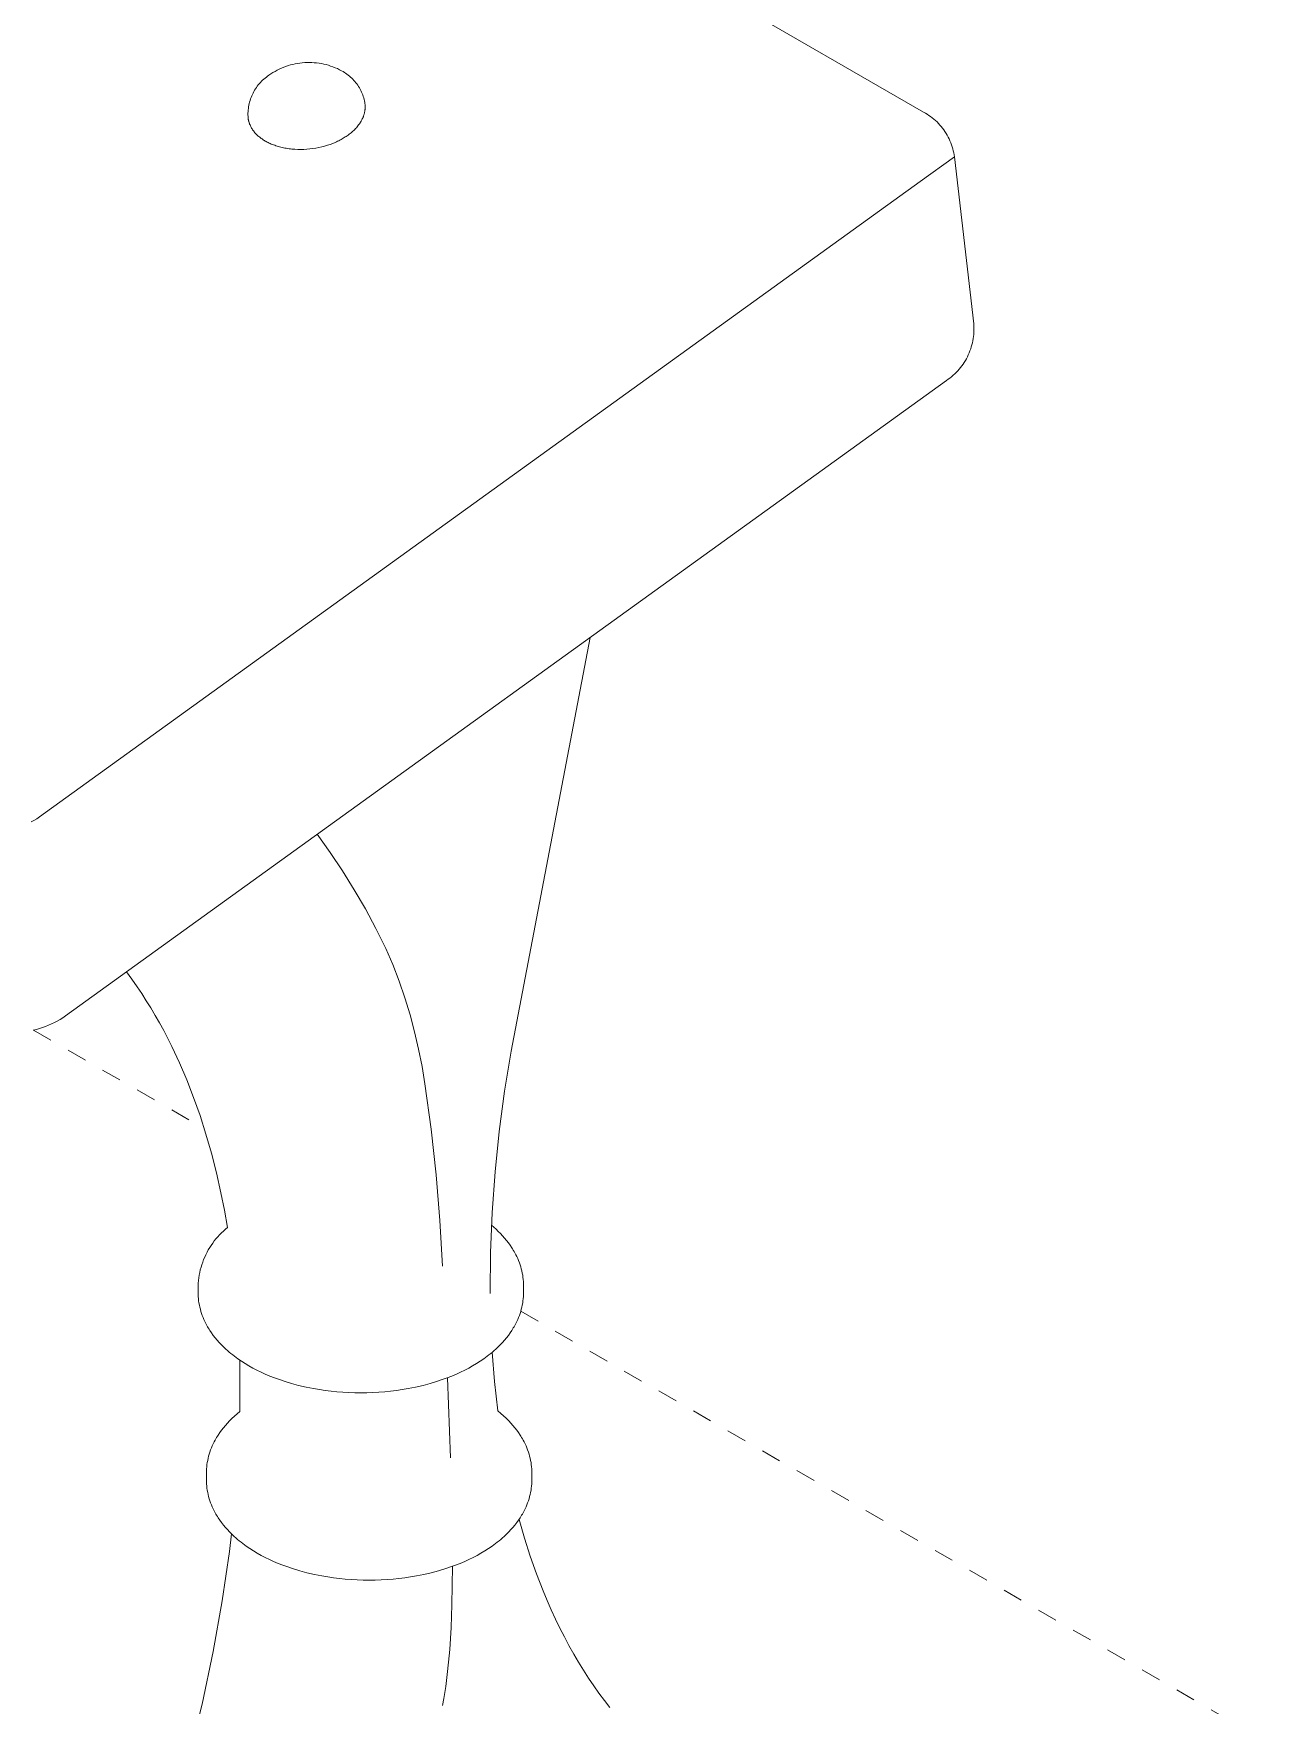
# Model space of a CAD drawing. Header units: inches. Extents: x -7 to 144, y -3 to 95.
# Drawn here: x 133.65 to 139.83, y 59.21 to 67.6 of the extents above; entities that cross this region are included whole.
import ezdxf

# ---------------------------------------------------------------- set-up
doc = ezdxf.new("R2010")
doc.units = ezdxf.units.IN
doc.linetypes.add('HIDDEN', pattern=[1.905, 1.27, -0.635])
doc.layers.add('ZANO_R', color=7, linetype='Continuous', lineweight=0)
doc.layers.add('ZANO_R_przerywana', color=250, linetype='HIDDEN', lineweight=0)

msp = doc.modelspace()

# ---------------------------------------------------------------- linework, layer by layer
at = {"layer": 'ZANO_R'}
for p, q in [((130.04243, 71.86575), (138.1157, 67.20464)), ((134.84123, 67.39647), (134.85139, 67.40292)), ((134.85139, 67.40292), (134.86176, 67.409)), ((134.86176, 67.409), (134.87234, 67.41472)), ((134.87234, 67.41472), (134.88311, 67.42007)), ((134.88311, 67.42007), (134.89406, 67.42505)), ((134.89406, 67.42505), (134.90518, 67.42963)), ((134.90518, 67.42963), (134.91645, 67.43383)), ((134.91645, 67.43383), (134.92785, 67.43764)), ((134.92785, 67.43764), (134.93939, 67.44104)), ((134.93939, 67.44104), (134.95103, 67.44404)), ((134.95103, 67.44404), (134.96278, 67.44664)), ((134.96278, 67.44664), (134.9746, 67.44882)), ((134.9746, 67.44882), (134.9865, 67.4506)), ((134.9865, 67.4506), (134.99845, 67.45195)), ((134.99845, 67.45195), (135.01044, 67.45289)), ((135.01044, 67.45289), (135.02245, 67.45342)), ((135.02245, 67.45342), (135.03448, 67.45352)), ((135.03448, 67.45352), (135.0465, 67.45321)), ((135.0465, 67.45321), (135.0585, 67.45248)), ((135.0585, 67.45248), (135.07047, 67.45133)), ((135.07047, 67.45133), (135.0824, 67.44976)), ((135.0824, 67.44976), (135.09426, 67.44779)), ((135.09426, 67.44779), (135.10605, 67.4454)), ((135.10605, 67.4454), (135.11774, 67.4426)), ((135.11774, 67.4426), (135.12933, 67.43939)), ((135.12933, 67.43939), (135.14081, 67.43579)), ((135.14081, 67.43579), (135.15215, 67.43179)), ((135.15215, 67.43179), (135.16334, 67.42739)), ((135.16334, 67.42739), (135.17438, 67.42261)), ((135.17438, 67.42261), (135.18524, 67.41745)), ((135.18524, 67.41745), (135.19592, 67.41192)), ((135.19592, 67.41192), (135.20276, 67.40811)), ((135.20276, 67.40811), (135.20946, 67.40406)), ((135.20946, 67.40406), (135.21602, 67.39979)), ((134.75924, 67.31424), (134.76351, 67.32111)), ((134.76351, 67.32111), (134.76802, 67.32783)), ((134.76802, 67.32783), (134.77275, 67.3344)), ((134.77275, 67.3344), (134.77771, 67.3408)), ((134.77771, 67.3408), (134.78288, 67.34702)), ((134.78288, 67.34702), (134.78827, 67.35306)), ((134.78827, 67.35306), (134.79386, 67.35891)), ((134.79386, 67.35891), (134.79964, 67.36457)), ((134.79964, 67.36457), (134.80562, 67.37002)), ((134.80562, 67.37002), (134.81179, 67.37526)), ((134.81179, 67.37526), (134.81813, 67.38029)), ((134.81813, 67.38029), (134.82464, 67.3851)), ((134.82464, 67.3851), (134.83131, 67.38968)), ((134.83131, 67.38968), (134.84123, 67.39647)), ((135.21602, 67.39979), (135.22243, 67.39529)), ((135.22243, 67.39529), (135.22868, 67.39057)), ((135.22868, 67.39057), (135.23476, 67.38564)), ((135.23476, 67.38564), (135.24067, 67.3805)), ((135.24067, 67.3805), (135.24639, 67.37516)), ((135.24639, 67.37516), (135.25193, 67.36962)), ((135.25193, 67.36962), (135.25727, 67.36389)), ((135.25727, 67.36389), (135.26242, 67.35799)), ((135.26242, 67.35799), (135.26735, 67.35191)), ((135.26735, 67.35191), (135.27207, 67.34566)), ((135.27207, 67.34566), (135.27657, 67.33925)), ((135.27657, 67.33925), (135.28085, 67.33269)), ((135.28085, 67.33269), (135.28489, 67.32599)), ((135.28489, 67.32599), (135.28871, 67.31915)), ((135.28871, 67.31915), (135.29228, 67.31218)), ((134.72896, 67.23108), (134.73039, 67.23905)), ((134.73039, 67.23905), (134.73209, 67.24696)), ((134.73209, 67.24696), (134.73406, 67.25481)), ((134.73406, 67.25481), (134.7363, 67.26259)), ((134.7363, 67.26259), (134.7388, 67.27028)), ((134.7388, 67.27028), (134.74157, 67.27789)), ((134.74157, 67.27789), (134.7446, 67.28539)), ((134.7446, 67.28539), (134.74789, 67.29279)), ((134.74789, 67.29279), (134.75142, 67.30007)), ((134.75142, 67.30007), (134.75521, 67.30722)), ((134.75521, 67.30722), (134.75924, 67.31424)), ((135.29228, 67.31218), (135.29561, 67.3051)), ((135.29561, 67.3051), (135.29869, 67.2979)), ((135.29869, 67.2979), (135.30152, 67.2906)), ((135.30152, 67.2906), (135.3041, 67.2832)), ((135.3041, 67.2832), (135.30642, 67.27573)), ((135.30642, 67.27573), (135.30848, 67.26817)), ((135.30848, 67.26817), (135.31027, 67.26055)), ((135.31027, 67.26055), (135.31181, 67.25287)), ((135.31181, 67.25287), (135.31307, 67.24514)), ((135.31307, 67.24514), (135.31336, 67.24247)), ((135.31336, 67.24247), (135.3136, 67.23979)), ((135.3136, 67.23979), (135.31377, 67.2371)), ((135.31377, 67.2371), (135.31389, 67.23441)), ((135.31389, 67.23441), (135.31395, 67.23171)), ((134.72599, 67.19078), (134.72603, 67.19887)), ((134.72623, 67.18269), (134.72599, 67.19078)), ((134.72603, 67.19887), (134.72635, 67.20696)), ((134.72675, 67.17461), (134.72623, 67.18269)), ((134.72635, 67.20696), (134.72694, 67.21503)), ((134.72704, 67.17238), (134.72675, 67.17461)), ((134.72694, 67.21503), (134.72781, 67.22307)), ((134.72737, 67.17016), (134.72704, 67.17238)), ((134.72774, 67.16794), (134.72737, 67.17016)), ((134.72815, 67.16573), (134.72774, 67.16794)), ((134.72781, 67.22307), (134.72896, 67.23108)), ((134.72859, 67.16353), (134.72815, 67.16573)), ((134.72908, 67.16133), (134.72859, 67.16353)), ((134.72961, 67.15915), (134.72908, 67.16133)), ((134.73018, 67.15697), (134.72961, 67.15915)), ((134.73079, 67.1548), (134.73018, 67.15697)), ((134.73144, 67.15264), (134.73079, 67.1548)), ((134.73212, 67.15049), (134.73144, 67.15264)), ((134.73285, 67.14836), (134.73212, 67.15049)), ((134.73441, 67.14412), (134.73285, 67.14836)), ((135.28804, 67.14978), (135.2847, 67.14488)), ((135.2912, 67.15475), (135.28804, 67.14978)), ((135.29418, 67.15978), (135.2912, 67.15475)), ((135.29697, 67.16489), (135.29418, 67.15978)), ((135.29956, 67.17004), (135.29697, 67.16489)), ((135.30079, 67.17264), (135.29956, 67.17004)), ((135.30196, 67.17526), (135.30079, 67.17264)), ((135.30308, 67.17788), (135.30196, 67.17526)), ((135.30415, 67.18051), (135.30308, 67.17788)), ((135.30517, 67.18316), (135.30415, 67.18051)), ((135.30613, 67.18582), (135.30517, 67.18316)), ((135.30704, 67.18848), (135.30613, 67.18582)), ((135.30789, 67.19115), (135.30704, 67.18848)), ((135.30869, 67.19383), (135.30789, 67.19115)), ((135.30944, 67.19652), (135.30869, 67.19383)), ((135.31013, 67.19921), (135.30944, 67.19652)), ((135.31076, 67.20191), (135.31013, 67.19921)), ((135.31134, 67.20461), (135.31076, 67.20191)), ((135.31186, 67.20732), (135.31134, 67.20461)), ((135.31232, 67.21003), (135.31186, 67.20732)), ((135.31273, 67.21274), (135.31232, 67.21003)), ((135.31308, 67.21545), (135.31273, 67.21274)), ((135.31337, 67.21817), (135.31308, 67.21545)), ((135.3136, 67.22088), (135.31337, 67.21817)), ((135.31378, 67.22359), (135.3136, 67.22088)), ((135.31389, 67.2263), (135.31378, 67.22359)), ((135.31395, 67.22901), (135.31389, 67.2263)), ((135.31395, 67.23171), (135.31395, 67.22901)), ((138.1157, 67.20464), (138.12483, 67.19947)), ((138.12483, 67.19947), (138.13377, 67.19398)), ((138.13377, 67.19398), (138.14251, 67.18818)), ((138.14251, 67.18818), (138.15105, 67.18208)), ((138.15105, 67.18208), (138.15937, 67.17569)), ((138.15937, 67.17569), (138.16746, 67.16901)), ((138.16746, 67.16901), (138.17532, 67.16205)), ((138.17532, 67.16205), (138.18293, 67.15482)), ((138.18293, 67.15482), (138.19028, 67.14734)), ((134.73612, 67.13992), (134.73441, 67.14412)), ((134.73798, 67.13578), (134.73612, 67.13992)), ((134.73998, 67.13169), (134.73798, 67.13578)), ((134.74213, 67.12765), (134.73998, 67.13169)), ((134.74441, 67.12368), (134.74213, 67.12765)), ((134.74683, 67.11976), (134.74441, 67.12368)), ((134.74937, 67.11591), (134.74683, 67.11976)), ((134.75205, 67.11213), (134.74937, 67.11591)), ((134.75484, 67.10841), (134.75205, 67.11213)), ((134.75776, 67.10476), (134.75484, 67.10841)), ((134.76079, 67.10118), (134.75776, 67.10476)), ((134.76394, 67.09768), (134.76079, 67.10118)), ((134.76718, 67.09425), (134.76394, 67.09768)), ((134.77054, 67.0909), (134.76718, 67.09425)), ((134.77398, 67.08763), (134.77054, 67.0909)), ((134.77753, 67.08443), (134.77398, 67.08763)), ((134.78116, 67.08131), (134.77753, 67.08443)), ((134.78487, 67.07827), (134.78116, 67.08131)), ((134.78867, 67.07532), (134.78487, 67.07827)), ((134.79254, 67.07244), (134.78867, 67.07532)), ((134.79648, 67.06965), (134.79254, 67.07244)), ((134.80048, 67.06693), (134.79648, 67.06965)), ((134.80455, 67.0643), (134.80048, 67.06693)), ((134.80868, 67.06175), (134.80455, 67.0643)), ((135.19317, 67.06695), (135.18754, 67.06394)), ((135.19867, 67.07001), (135.19317, 67.06695)), ((135.20403, 67.07313), (135.19867, 67.07001)), ((135.20925, 67.07629), (135.20403, 67.07313)), ((135.21433, 67.07949), (135.20925, 67.07629)), ((135.21926, 67.08274), (135.21433, 67.07949)), ((135.22405, 67.08602), (135.21926, 67.08274)), ((135.2287, 67.08933), (135.22405, 67.08602)), ((135.23364, 67.09301), (135.2287, 67.08933)), ((135.23851, 67.09679), (135.23364, 67.09301)), ((135.24329, 67.10067), (135.23851, 67.09679)), ((135.24798, 67.10466), (135.24329, 67.10067)), ((135.25256, 67.10875), (135.24798, 67.10466)), ((135.25704, 67.11294), (135.25256, 67.10875)), ((135.2614, 67.11723), (135.25704, 67.11294)), ((135.26564, 67.12162), (135.2614, 67.11723)), ((135.26974, 67.12609), (135.26564, 67.12162)), ((135.27371, 67.13066), (135.26974, 67.12609)), ((135.27753, 67.13532), (135.27371, 67.13066)), ((135.2812, 67.14006), (135.27753, 67.13532)), ((135.2847, 67.14488), (135.2812, 67.14006)), ((138.19028, 67.14734), (138.19736, 67.1396)), ((138.19736, 67.1396), (138.20417, 67.13162)), ((138.20417, 67.13162), (138.2107, 67.1234)), ((138.2107, 67.1234), (138.21694, 67.11497)), ((138.21694, 67.11497), (138.22288, 67.10632)), ((138.22288, 67.10632), (138.22852, 67.09747)), ((138.22852, 67.09747), (138.23384, 67.08842)), ((138.23384, 67.08842), (138.23885, 67.0792)), ((138.23885, 67.0792), (138.24353, 67.06981)), ((138.24353, 67.06981), (138.24788, 67.06027)), ((134.81286, 67.05928), (134.80868, 67.06175)), ((134.81754, 67.05665), (134.81286, 67.05928)), ((134.82237, 67.05406), (134.81754, 67.05665)), ((134.82734, 67.05153), (134.82237, 67.05406)), ((134.83245, 67.04906), (134.82734, 67.05153)), ((134.83771, 67.04666), (134.83245, 67.04906)), ((134.8431, 67.04432), (134.83771, 67.04666)), ((134.84864, 67.04205), (134.8431, 67.04432)), ((134.85431, 67.03986), (134.84864, 67.04205)), ((134.86011, 67.03775), (134.85431, 67.03986)), ((134.86604, 67.03572), (134.86011, 67.03775)), ((134.87211, 67.03378), (134.86604, 67.03572)), ((134.8783, 67.03193), (134.87211, 67.03378)), ((134.88461, 67.03017), (134.8783, 67.03193)), ((134.89104, 67.02851), (134.88461, 67.03017)), ((134.89759, 67.02695), (134.89104, 67.02851)), ((134.90425, 67.02549), (134.89759, 67.02695)), ((134.91101, 67.02413), (134.90425, 67.02549)), ((134.91788, 67.02289), (134.91101, 67.02413)), ((134.92483, 67.02176), (134.91788, 67.02289)), ((134.93188, 67.02074), (134.92483, 67.02176)), ((134.93902, 67.01984), (134.93188, 67.02074)), ((134.94623, 67.01906), (134.93902, 67.01984)), ((134.96086, 67.01787), (134.94623, 67.01906)), ((134.97572, 67.01717), (134.96086, 67.01787)), ((134.99076, 67.01699), (134.97572, 67.01717)), ((135.00592, 67.01731), (134.99076, 67.01699)), ((135.02114, 67.01815), (135.00592, 67.01731)), ((135.03635, 67.01951), (135.02114, 67.01815)), ((135.0515, 67.02137), (135.03635, 67.01951)), ((135.06652, 67.02373), (135.0515, 67.02137)), ((135.08136, 67.02658), (135.06652, 67.02373)), ((135.09597, 67.02988), (135.08136, 67.02658)), ((135.11028, 67.03363), (135.09597, 67.02988)), ((135.12424, 67.0378), (135.11028, 67.03363)), ((135.13783, 67.04236), (135.12424, 67.0378)), ((135.15098, 67.04729), (135.13783, 67.04236)), ((135.16367, 67.05255), (135.15098, 67.04729)), ((135.16983, 67.05529), (135.16367, 67.05255)), ((135.17586, 67.05811), (135.16983, 67.05529)), ((135.18177, 67.06099), (135.17586, 67.05811)), ((135.18754, 67.06394), (135.18177, 67.06099)), ((138.24788, 67.06027), (138.2519, 67.05057)), ((138.2519, 67.05057), (138.25557, 67.04074)), ((138.25557, 67.04074), (138.2589, 67.03079)), ((138.2589, 67.03079), (138.26188, 67.02073)), ((138.26188, 67.02073), (138.26451, 67.01058)), ((138.26451, 67.01058), (138.26679, 67.00033)), ((138.26679, 67.00033), (138.2687, 66.99002)), ((138.2687, 66.99002), (138.27026, 66.97964)), ((138.09924, 66.85623), (138.27026, 66.97964)), ((138.27026, 66.97964), (138.36692, 66.14232)), ((138.09924, 66.85623), (133.67941, 63.66664)), ((138.36692, 66.14232), (138.36769, 66.13164)), ((138.36272, 66.05704), (138.36054, 66.04656)), ((138.36453, 66.0676), (138.36272, 66.05704)), ((138.36598, 66.0782), (138.36453, 66.0676)), ((138.36706, 66.08885), (138.36598, 66.0782)), ((138.36777, 66.09954), (138.36706, 66.08885)), ((138.36769, 66.13164), (138.36809, 66.12094)), ((138.36812, 66.11024), (138.36777, 66.09954)), ((138.36809, 66.12094), (138.36812, 66.11024)), ((138.33537, 65.97616), (138.33042, 65.96668)), ((138.34, 65.98582), (138.33537, 65.97616)), ((138.3443, 65.99562), (138.34, 65.98582)), ((138.34825, 66.00558), (138.3443, 65.99562)), ((138.35185, 66.01566), (138.34825, 66.00558)), ((138.3551, 66.02586), (138.35185, 66.01566)), ((138.358, 66.03616), (138.3551, 66.02586)), ((138.36054, 66.04656), (138.358, 66.03616)), ((138.27198, 65.89055), (138.2641, 65.8833)), ((138.27961, 65.89806), (138.27198, 65.89055)), ((138.28697, 65.90583), (138.27961, 65.89806)), ((138.29406, 65.91385), (138.28697, 65.90583)), ((138.30087, 65.92211), (138.29406, 65.91385)), ((138.30739, 65.93061), (138.30087, 65.92211)), ((138.31361, 65.93932), (138.30739, 65.93061)), ((138.31953, 65.94824), (138.31361, 65.93932)), ((138.32513, 65.95736), (138.31953, 65.94824)), ((138.33042, 65.96668), (138.32513, 65.95736)), ((138.2302, 65.85718), (133.81037, 62.66759)), ((138.23901, 65.86327), (138.2302, 65.85718)), ((138.2476, 65.86966), (138.23901, 65.86327)), ((138.25597, 65.87634), (138.2476, 65.86966)), ((138.2641, 65.8833), (138.25597, 65.87634)), ((136.44248, 64.56707), (136.04646, 62.49013)), ((133.65225, 63.64911), (133.63824, 63.64106)), ((133.66598, 63.65764), (133.65225, 63.64911)), ((133.67941, 63.66664), (133.66598, 63.65764)), ((135.07388, 63.57941), (135.13872, 63.48871)), ((135.13872, 63.48871), (135.20063, 63.39598)), ((135.20063, 63.39598), (135.25954, 63.30132)), ((135.25954, 63.30132), (135.3154, 63.20482)), ((135.3154, 63.20482), (135.36814, 63.10659)), ((135.36814, 63.10659), (135.41772, 63.00672)), ((135.41772, 63.00672), (135.45228, 62.92502)), ((134.14316, 62.85134), (134.11598, 62.88814)), ((135.45228, 62.92502), (135.48404, 62.84219)), ((134.16953, 62.81396), (134.14316, 62.85134)), ((134.19293, 62.77929), (134.16953, 62.81396)), ((135.48404, 62.84219), (135.51293, 62.75831)), ((134.21589, 62.74381), (134.19293, 62.77929)), ((134.23841, 62.70751), (134.21589, 62.74381)), ((134.26048, 62.6704), (134.23841, 62.70751)), ((135.51293, 62.75831), (135.53895, 62.6735)), ((133.72565, 62.62077), (133.71067, 62.61469)), ((133.7404, 62.62735), (133.72565, 62.62077)), ((133.75493, 62.63444), (133.7404, 62.62735)), ((133.76921, 62.64201), (133.75493, 62.63444)), ((133.78321, 62.65007), (133.76921, 62.64201)), ((133.79694, 62.6586), (133.78321, 62.65007)), ((133.81037, 62.66759), (133.79694, 62.6586)), ((134.28201, 62.63264), (134.26048, 62.6704)), ((134.30307, 62.59406), (134.28201, 62.63264)), ((135.53895, 62.6735), (135.56204, 62.58785)), ((133.66463, 62.59958), (133.64896, 62.59559)), ((133.68014, 62.60409), (133.66463, 62.59958)), ((133.6955, 62.60913), (133.68014, 62.60409)), ((133.71067, 62.61469), (133.6955, 62.60913)), ((134.32366, 62.55469), (134.30307, 62.59406)), ((134.34377, 62.51451), (134.32366, 62.55469)), ((135.56204, 62.58785), (135.5822, 62.50146)), ((134.38233, 62.43218), (134.34377, 62.51451)), ((135.5822, 62.50146), (135.59938, 62.41443)), ((136.04647, 62.49013), (136.01347, 62.28906)), ((134.41887, 62.34671), (134.38233, 62.43218)), ((135.59938, 62.41443), (135.61358, 62.32686)), ((134.45313, 62.25871), (134.41887, 62.34671)), ((135.61358, 62.32686), (135.64495, 62.09897)), ((136.01347, 62.28906), (135.98658, 62.08708)), ((134.48527, 62.16769), (134.45313, 62.25871)), ((134.51502, 62.07441), (134.48527, 62.16769)), ((134.54256, 61.97827), (134.51502, 62.07441)), ((135.64495, 62.09897), (135.67019, 61.87032)), ((135.98658, 62.08708), (135.96582, 61.88439)), ((134.56763, 61.8802), (134.54256, 61.97827)), ((134.59042, 61.77945), (134.56763, 61.8802)), ((135.67019, 61.87032), (135.68929, 61.64108)), ((135.96582, 61.88439), (135.95122, 61.68115)), ((134.60783, 61.69254), (134.59042, 61.77945)), ((134.62331, 61.60526), (134.60783, 61.69254)), ((135.68929, 61.64108), (135.70224, 61.41141)), ((135.95122, 61.68115), (135.94279, 61.47757)), ((135.94742, 61.61682), (135.95917, 61.60685)), ((134.54121, 61.51594), (134.54891, 61.52707)), ((134.54891, 61.52707), (134.55699, 61.53793)), ((134.55699, 61.53793), (134.56544, 61.5485)), ((134.56544, 61.5485), (134.57425, 61.55878)), ((134.57425, 61.55878), (134.5834, 61.56874)), ((134.5834, 61.56874), (134.5929, 61.57838)), ((134.5929, 61.57838), (134.60273, 61.58769)), ((134.60273, 61.58769), (134.61287, 61.59665)), ((134.61287, 61.59665), (134.62331, 61.60526)), ((135.95917, 61.60685), (135.97065, 61.59655)), ((135.97065, 61.59655), (135.98183, 61.58594)), ((135.98183, 61.58594), (135.99272, 61.57503)), ((135.99272, 61.57503), (136.00333, 61.56374)), ((136.00333, 61.56374), (136.01349, 61.55222)), ((136.01349, 61.55222), (136.0232, 61.5405)), ((136.0232, 61.5405), (136.03244, 61.52856)), ((136.03244, 61.52856), (136.04121, 61.51642)), ((134.49865, 61.43156), (134.50346, 61.44421)), ((134.50346, 61.44421), (134.50871, 61.45668)), ((134.50871, 61.45668), (134.51438, 61.46897)), ((134.51438, 61.46897), (134.52047, 61.48105)), ((134.52047, 61.48105), (134.52698, 61.49292)), ((134.52698, 61.49292), (134.5339, 61.50455)), ((134.5339, 61.50455), (134.54121, 61.51594)), ((135.94279, 61.47757), (135.94054, 61.27382)), ((136.04121, 61.51642), (136.04949, 61.50409)), ((136.04949, 61.50409), (136.05344, 61.49786)), ((136.05344, 61.49786), (136.05727, 61.49157)), ((136.05727, 61.49157), (136.06097, 61.48525)), ((136.06097, 61.48525), (136.06455, 61.47887)), ((136.06455, 61.47887), (136.06974, 61.46906)), ((136.06974, 61.46906), (136.07464, 61.45916)), ((136.07464, 61.45916), (136.07922, 61.44916)), ((136.07922, 61.44916), (136.08348, 61.43907)), ((134.47916, 61.35287), (134.48127, 61.36624)), ((134.48127, 61.36624), (134.48384, 61.37953)), ((134.48384, 61.37953), (134.48687, 61.39272)), ((134.48687, 61.39272), (134.49034, 61.4058)), ((134.49034, 61.4058), (134.49427, 61.41875)), ((134.49427, 61.41875), (134.49865, 61.43156)), ((136.08348, 61.43907), (136.08743, 61.42889)), ((136.08743, 61.42889), (136.09105, 61.41864)), ((136.09105, 61.41864), (136.09435, 61.40831)), ((136.09435, 61.40831), (136.09731, 61.3979)), ((136.09731, 61.3979), (136.09995, 61.38735)), ((136.09995, 61.38735), (136.10225, 61.37676)), ((136.10225, 61.37676), (136.1042, 61.36612)), ((136.1042, 61.36612), (136.1058, 61.35544)), ((134.47562, 61.31244), (134.47634, 61.32596)), ((134.47562, 61.2803), (134.47562, 61.31244)), ((134.4758, 61.26952), (134.47562, 61.2803)), ((134.47634, 61.32596), (134.47752, 61.33944)), ((134.47752, 61.33944), (134.47916, 61.35287)), ((136.1058, 61.35544), (136.10705, 61.34473)), ((136.10705, 61.34473), (136.10794, 61.33399)), ((136.10794, 61.33399), (136.10847, 61.32323)), ((136.10847, 61.32323), (136.10865, 61.31244)), ((136.10865, 61.2803), (136.10847, 61.26952)), ((136.10865, 61.2803), (136.10865, 61.31244)), ((134.47634, 61.25875), (134.4758, 61.26952)), ((134.47723, 61.24801), (134.47634, 61.25875)), ((134.47848, 61.2373), (134.47723, 61.24801)), ((134.48008, 61.22662), (134.47848, 61.2373)), ((134.48202, 61.21598), (134.48008, 61.22662)), ((134.48432, 61.20539), (134.48202, 61.21598)), ((134.48697, 61.19484), (134.48432, 61.20539)), ((134.48993, 61.18443), (134.48697, 61.19484)), ((136.09731, 61.19484), (136.09435, 61.18443)), ((136.09995, 61.20539), (136.09731, 61.19484)), ((136.10225, 61.21598), (136.09995, 61.20539)), ((136.1042, 61.22662), (136.10225, 61.21598)), ((136.1058, 61.2373), (136.1042, 61.22662)), ((136.10705, 61.24801), (136.1058, 61.2373)), ((136.10794, 61.25875), (136.10705, 61.24801)), ((136.10847, 61.26952), (136.10794, 61.25875)), ((134.49322, 61.1741), (134.48993, 61.18443)), ((134.49685, 61.16385), (134.49322, 61.1741)), ((134.50079, 61.15367), (134.49685, 61.16385)), ((134.50506, 61.14358), (134.50079, 61.15367)), ((134.50964, 61.13358), (134.50506, 61.14358)), ((134.51453, 61.12368), (134.50964, 61.13358)), ((134.51973, 61.11387), (134.51453, 61.12368)), ((134.5233, 61.1075), (134.51973, 61.11387)), ((134.527, 61.10117), (134.5233, 61.1075)), ((136.06097, 61.1075), (136.05727, 61.10117)), ((136.06454, 61.11387), (136.06097, 61.1075)), ((136.06974, 61.12368), (136.06454, 61.11387)), ((136.07464, 61.13358), (136.06974, 61.12368)), ((136.07922, 61.14358), (136.07464, 61.13358)), ((136.08348, 61.15367), (136.07922, 61.14358)), ((136.08743, 61.16385), (136.08348, 61.15367)), ((136.09105, 61.1741), (136.08743, 61.16385)), ((136.09435, 61.18443), (136.09105, 61.1741)), ((134.53083, 61.09488), (134.527, 61.10117)), ((134.53478, 61.08865), (134.53083, 61.09488)), ((134.54307, 61.07632), (134.53478, 61.08865)), ((134.55183, 61.06418), (134.54307, 61.07632)), ((134.56108, 61.05224), (134.55183, 61.06418)), ((134.57079, 61.04052), (134.56108, 61.05224)), ((134.58095, 61.029), (134.57079, 61.04052)), ((134.59156, 61.01771), (134.58095, 61.029)), ((136.00333, 61.029), (135.99272, 61.01771)), ((136.01349, 61.04052), (136.00333, 61.029)), ((136.0232, 61.05224), (136.01349, 61.04052)), ((136.03244, 61.06418), (136.0232, 61.05224)), ((136.04121, 61.07632), (136.03244, 61.06418)), ((136.04949, 61.08865), (136.04121, 61.07632)), ((136.05344, 61.09488), (136.04949, 61.08865)), ((136.05727, 61.10117), (136.05344, 61.09488)), ((134.59919, 61.00999), (134.59156, 61.01771)), ((134.60703, 61.00237), (134.59919, 61.00999)), ((134.61508, 60.99486), (134.60703, 61.00237)), ((134.62333, 60.98746), (134.61508, 60.99486)), ((134.63178, 60.98017), (134.62333, 60.98746)), ((134.64043, 60.97299), (134.63178, 60.98017)), ((134.64927, 60.96592), (134.64043, 60.97299)), ((134.6583, 60.95897), (134.64927, 60.96592)), ((134.67556, 60.94635), (134.6583, 60.95897)), ((134.69346, 60.93413), (134.67556, 60.94635)), ((134.6854, 60.6821), (134.68475, 60.93998)), ((135.90871, 60.94635), (135.89081, 60.93413)), ((135.92598, 60.95896), (135.90871, 60.94635)), ((135.93501, 60.96592), (135.92598, 60.95896)), ((135.94385, 60.97299), (135.93501, 60.96592)), ((135.95249, 60.98017), (135.94385, 60.97299)), ((135.95127, 60.97914), (135.96299, 60.83165)), ((135.96095, 60.98746), (135.95249, 60.98017)), ((135.9692, 60.99486), (135.96095, 60.98746)), ((135.97725, 61.00237), (135.9692, 60.99486)), ((135.98509, 61.00999), (135.97725, 61.00237)), ((135.99272, 61.01771), (135.98509, 61.00999)), ((134.71198, 60.92231), (134.69346, 60.93413)), ((134.73108, 60.91091), (134.71198, 60.92231)), ((134.75066, 60.89998), (134.73108, 60.91091)), ((134.77078, 60.88946), (134.75066, 60.89998)), ((134.79143, 60.87938), (134.77078, 60.88946)), ((134.8126, 60.86972), (134.79143, 60.87938)), ((134.83568, 60.85991), (134.8126, 60.86972)), ((134.85929, 60.85061), (134.83568, 60.85991)), ((135.7486, 60.85991), (135.72498, 60.85061)), ((135.77168, 60.86972), (135.7486, 60.85991)), ((135.79284, 60.87938), (135.77168, 60.86972)), ((135.8135, 60.88947), (135.79284, 60.87938)), ((135.83362, 60.89998), (135.8135, 60.88947)), ((135.85319, 60.91091), (135.83362, 60.89998)), ((135.8723, 60.92232), (135.85319, 60.91091)), ((135.89081, 60.93413), (135.8723, 60.92232)), ((134.88341, 60.84182), (134.85929, 60.85061)), ((134.908, 60.83354), (134.88341, 60.84182)), ((134.94367, 60.82271), (134.908, 60.83354)), ((134.98017, 60.81295), (134.94367, 60.82271)), ((135.0174, 60.8043), (134.98017, 60.81295)), ((135.05529, 60.79675), (135.0174, 60.8043)), ((135.08442, 60.79179), (135.05529, 60.79675)), ((135.11366, 60.78749), (135.08442, 60.79179)), ((135.143, 60.78387), (135.11366, 60.78749)), ((135.1724, 60.78092), (135.143, 60.78387)), ((135.20228, 60.77859), (135.1724, 60.78092)), ((135.23221, 60.77693), (135.20228, 60.77859)), ((135.26217, 60.77593), (135.23221, 60.77693)), ((135.29214, 60.7756), (135.26217, 60.77593)), ((135.32211, 60.77593), (135.29214, 60.7756)), ((135.35207, 60.77693), (135.32211, 60.77593)), ((135.382, 60.77859), (135.35207, 60.77693)), ((135.41188, 60.78092), (135.382, 60.77859)), ((135.44128, 60.78387), (135.41188, 60.78092)), ((135.47061, 60.78749), (135.44128, 60.78387)), ((135.49985, 60.79179), (135.47061, 60.78749)), ((135.52898, 60.79675), (135.49985, 60.79179)), ((135.56687, 60.8043), (135.52898, 60.79675)), ((135.60411, 60.81295), (135.56687, 60.8043)), ((135.6406, 60.82271), (135.60411, 60.81295)), ((135.67628, 60.83354), (135.6406, 60.82271)), ((135.70087, 60.84182), (135.67628, 60.83354)), ((135.72498, 60.85061), (135.70087, 60.84182)), ((135.72775, 60.85166), (135.74225, 60.44924)), ((135.96299, 60.83165), (135.97927, 60.68459)), ((134.60284, 60.60024), (134.61254, 60.61197)), ((134.61254, 60.61197), (134.62271, 60.62348)), ((134.62271, 60.62348), (134.63331, 60.63477)), ((134.63331, 60.63477), (134.64556, 60.64701)), ((134.64556, 60.64701), (134.65833, 60.65899)), ((134.65833, 60.65899), (134.67162, 60.67068)), ((134.67162, 60.67068), (134.6854, 60.6821)), ((135.97927, 60.68459), (135.99392, 60.6726)), ((135.99392, 60.6726), (136.00801, 60.6603)), ((136.00801, 60.6603), (136.02154, 60.64769)), ((136.02154, 60.64769), (136.03448, 60.63477)), ((136.03448, 60.63477), (136.04508, 60.62348)), ((136.04508, 60.62348), (136.05525, 60.61197)), ((136.05525, 60.61197), (136.06496, 60.60024)), ((134.54682, 60.5089), (134.5514, 60.5189)), ((134.5514, 60.5189), (134.55629, 60.52881)), ((134.55629, 60.52881), (134.56149, 60.53862)), ((134.56149, 60.53862), (134.56506, 60.54499)), ((134.56506, 60.54499), (134.56876, 60.55132)), ((134.56876, 60.55132), (134.57259, 60.5576)), ((134.57259, 60.5576), (134.57654, 60.56384)), ((134.57654, 60.56384), (134.58482, 60.57617)), ((134.58482, 60.57617), (134.59359, 60.5883)), ((134.59359, 60.5883), (134.60284, 60.60024)), ((136.06496, 60.60024), (136.0742, 60.5883)), ((136.0742, 60.5883), (136.08297, 60.57617)), ((136.08297, 60.57617), (136.09125, 60.56384)), ((136.09125, 60.56384), (136.0952, 60.5576)), ((136.0952, 60.5576), (136.09903, 60.55132)), ((136.09903, 60.55132), (136.10273, 60.54499)), ((136.10273, 60.54499), (136.1063, 60.53862)), ((136.1063, 60.53862), (136.1115, 60.52881)), ((136.1115, 60.52881), (136.1164, 60.5189)), ((136.1164, 60.5189), (136.12098, 60.5089)), ((134.52183, 60.42586), (134.52378, 60.4365)), ((134.52378, 60.4365), (134.52608, 60.4471)), ((134.52608, 60.4471), (134.52873, 60.45765)), ((134.52873, 60.45765), (134.53169, 60.46805)), ((134.53169, 60.46805), (134.53498, 60.47838)), ((134.53498, 60.47838), (134.53861, 60.48864)), ((134.53861, 60.48864), (134.54255, 60.49881)), ((134.54255, 60.49881), (134.54682, 60.5089)), ((136.12098, 60.5089), (136.12524, 60.49881)), ((136.12524, 60.49881), (136.12919, 60.48864)), ((136.12919, 60.48864), (136.13281, 60.47838)), ((136.13281, 60.47838), (136.1361, 60.46805)), ((136.1361, 60.46805), (136.13907, 60.45765)), ((136.13907, 60.45765), (136.14171, 60.4471)), ((136.14171, 60.4471), (136.14401, 60.4365)), ((136.14401, 60.4365), (136.14596, 60.42586)), ((134.51738, 60.37219), (134.51756, 60.38297)), ((134.51738, 60.34004), (134.51738, 60.37219)), ((134.51756, 60.38297), (134.5181, 60.39373)), ((134.5181, 60.39373), (134.51899, 60.40447)), ((134.51899, 60.40447), (134.52023, 60.41518)), ((134.52023, 60.41518), (134.52183, 60.42586)), ((136.14596, 60.42586), (136.14756, 60.41518)), ((136.14756, 60.41518), (136.1488, 60.40447)), ((136.1488, 60.40447), (136.1497, 60.39373)), ((136.1497, 60.39373), (136.15023, 60.38297)), ((136.15023, 60.38297), (136.15041, 60.37219)), ((136.15041, 60.34004), (136.15041, 60.37219)), ((134.51756, 60.32926), (134.51738, 60.34004)), ((134.5181, 60.3185), (134.51756, 60.32926)), ((134.51899, 60.30776), (134.5181, 60.3185)), ((134.52023, 60.29704), (134.51899, 60.30776)), ((134.52183, 60.28637), (134.52023, 60.29704)), ((134.52378, 60.27573), (134.52183, 60.28637)), ((134.52608, 60.26513), (134.52378, 60.27573)), ((136.14401, 60.27573), (136.14171, 60.26513)), ((136.14596, 60.28637), (136.14401, 60.27573)), ((136.14756, 60.29704), (136.14596, 60.28637)), ((136.1488, 60.30776), (136.14756, 60.29704)), ((136.1497, 60.3185), (136.1488, 60.30776)), ((136.15023, 60.32926), (136.1497, 60.3185)), ((136.15041, 60.34004), (136.15023, 60.32926)), ((134.52873, 60.25458), (134.52608, 60.26513)), ((134.53169, 60.24418), (134.52873, 60.25458)), ((134.53498, 60.23385), (134.53169, 60.24418)), ((134.53861, 60.22359), (134.53498, 60.23385)), ((134.54255, 60.21342), (134.53861, 60.22359)), ((134.54682, 60.20333), (134.54255, 60.21342)), ((134.5514, 60.19333), (134.54682, 60.20333)), ((134.55629, 60.18342), (134.5514, 60.19333)), ((134.56149, 60.17361), (134.55629, 60.18342)), ((136.1115, 60.18342), (136.1063, 60.17361)), ((136.11639, 60.19333), (136.1115, 60.18342)), ((136.12098, 60.20333), (136.11639, 60.19333)), ((136.12524, 60.21342), (136.12098, 60.20333)), ((136.12919, 60.22359), (136.12524, 60.21342)), ((136.13281, 60.23385), (136.12919, 60.22359)), ((136.1361, 60.24418), (136.13281, 60.23385)), ((136.13907, 60.25458), (136.1361, 60.24418)), ((136.14171, 60.26513), (136.13907, 60.25458)), ((134.56506, 60.16724), (134.56149, 60.17361)), ((134.56876, 60.16091), (134.56506, 60.16724)), ((134.57259, 60.15463), (134.56876, 60.16091)), ((134.57654, 60.14839), (134.57259, 60.15463)), ((134.58482, 60.13606), (134.57654, 60.14839)), ((134.59359, 60.12392), (134.58482, 60.13606)), ((134.60284, 60.11199), (134.59359, 60.12392)), ((134.61254, 60.10026), (134.60284, 60.11199)), ((134.62271, 60.08875), (134.61254, 60.10026)), ((136.05525, 60.10026), (136.04508, 60.08875)), ((136.06496, 60.11199), (136.05525, 60.10026)), ((136.0742, 60.12392), (136.06496, 60.11199)), ((136.08297, 60.13606), (136.0742, 60.12392)), ((136.09125, 60.14839), (136.08297, 60.13606)), ((136.08581, 60.14019), (136.11283, 60.04638)), ((136.0952, 60.15463), (136.09125, 60.14839)), ((136.09903, 60.16091), (136.0952, 60.15463)), ((136.10273, 60.16724), (136.09903, 60.16091)), ((136.1063, 60.17361), (136.10273, 60.16724)), ((134.63331, 60.07745), (134.62271, 60.08875)), ((134.63261, 59.97934), (134.64328, 60.06743)), ((134.64095, 60.06973), (134.63331, 60.07745)), ((134.64879, 60.06211), (134.64095, 60.06973)), ((134.65684, 60.0546), (134.64879, 60.06211)), ((134.66509, 60.0472), (134.65684, 60.0546)), ((134.67354, 60.03991), (134.66509, 60.0472)), ((134.68219, 60.03273), (134.67354, 60.03991)), ((134.69103, 60.02566), (134.68219, 60.03273)), ((134.70006, 60.01871), (134.69103, 60.02566)), ((134.71732, 60.0061), (134.70006, 60.01871)), ((135.96773, 60.01871), (135.95047, 60.00609)), ((135.97676, 60.02566), (135.96773, 60.01871)), ((135.9856, 60.03273), (135.97676, 60.02566)), ((135.99425, 60.03991), (135.9856, 60.03273)), ((136.0027, 60.0472), (135.99425, 60.03991)), ((136.01096, 60.0546), (136.0027, 60.0472)), ((136.019, 60.06211), (136.01096, 60.0546)), ((136.02685, 60.06973), (136.019, 60.06211)), ((136.03448, 60.07745), (136.02685, 60.06973)), ((136.04508, 60.08875), (136.03448, 60.07745)), ((136.11283, 60.04638), (136.14195, 59.9553)), ((134.59687, 59.73208), (134.63261, 59.97934)), ((134.73522, 59.99388), (134.71732, 60.0061)), ((134.75374, 59.98206), (134.73522, 59.99388)), ((134.77284, 59.97065), (134.75374, 59.98206)), ((134.79242, 59.95972), (134.77284, 59.97065)), ((134.81254, 59.94921), (134.79242, 59.95972)), ((134.83319, 59.93912), (134.81254, 59.94921)), ((134.85436, 59.92946), (134.83319, 59.93912)), ((135.8346, 59.93912), (135.81344, 59.92946)), ((135.85525, 59.94921), (135.8346, 59.93912)), ((135.87538, 59.95972), (135.85525, 59.94921)), ((135.89495, 59.97065), (135.87538, 59.95972)), ((135.91406, 59.98206), (135.89495, 59.97065)), ((135.93257, 59.99387), (135.91406, 59.98206)), ((135.95047, 60.00609), (135.93257, 59.99387)), ((136.14195, 59.9553), (136.17312, 59.867)), ((134.87744, 59.91965), (134.85436, 59.92946)), ((134.90105, 59.91035), (134.87744, 59.91965)), ((134.92516, 59.90156), (134.90105, 59.91035)), ((134.94976, 59.89329), (134.92516, 59.90156)), ((134.98543, 59.88245), (134.94976, 59.89329)), ((135.02193, 59.8727), (134.98543, 59.88245)), ((135.05916, 59.86404), (135.02193, 59.8727)), ((135.09705, 59.85649), (135.05916, 59.86404)), ((135.12618, 59.85153), (135.09705, 59.85649)), ((135.15542, 59.84724), (135.12618, 59.85153)), ((135.18475, 59.84361), (135.15542, 59.84724)), ((135.51237, 59.84724), (135.48304, 59.84361)), ((135.54161, 59.85153), (135.51237, 59.84724)), ((135.57074, 59.85649), (135.54161, 59.85153)), ((135.60863, 59.86404), (135.57074, 59.85649)), ((135.64586, 59.8727), (135.60863, 59.86404)), ((135.68236, 59.88245), (135.64586, 59.8727)), ((135.71803, 59.89329), (135.68236, 59.88245)), ((135.74263, 59.90156), (135.71803, 59.89329)), ((135.76674, 59.91035), (135.74263, 59.90156)), ((135.75219, 59.90496), (135.74944, 59.71127)), ((135.79035, 59.91965), (135.76674, 59.91035)), ((135.81344, 59.92946), (135.79035, 59.91965)), ((136.17312, 59.867), (136.20629, 59.78152)), ((135.21416, 59.84066), (135.18475, 59.84361)), ((135.24404, 59.83833), (135.21416, 59.84066)), ((135.27397, 59.83667), (135.24404, 59.83833)), ((135.30393, 59.83568), (135.27397, 59.83667)), ((135.3339, 59.83535), (135.30393, 59.83568)), ((135.36386, 59.83568), (135.3339, 59.83535)), ((135.39383, 59.83667), (135.36386, 59.83568)), ((135.42376, 59.83833), (135.39383, 59.83667)), ((135.45364, 59.84066), (135.42376, 59.83833)), ((135.48304, 59.84361), (135.45364, 59.84066)), ((136.20629, 59.78152), (136.22643, 59.73324)), ((134.55125, 59.47654), (134.59687, 59.73208)), ((135.74944, 59.71127), (135.74509, 59.59818)), ((136.22643, 59.73324), (136.2472, 59.68596)), ((136.2472, 59.68596), (136.26859, 59.63966)), ((135.74509, 59.59818), (135.73812, 59.48689)), ((136.26859, 59.63966), (136.2906, 59.59435)), ((136.2906, 59.59435), (136.3132, 59.55003)), ((136.3132, 59.55003), (136.3364, 59.5067)), ((134.49538, 59.21335), (134.55125, 59.47654)), ((135.73812, 59.48689), (135.73271, 59.42431)), ((136.3364, 59.5067), (136.36019, 59.46436)), ((136.36019, 59.46436), (136.38454, 59.42302)), ((135.72607, 59.36227), (135.71803, 59.30128)), ((135.73271, 59.42431), (135.72607, 59.36227)), ((136.38454, 59.42302), (136.40937, 59.3828)), ((136.40937, 59.3828), (136.43474, 59.34358)), ((136.43474, 59.34358), (136.46063, 59.30535)), ((135.71803, 59.30128), (135.70848, 59.24186)), ((136.46063, 59.30535), (136.48705, 59.26812)), ((136.48705, 59.26812), (136.51398, 59.23187)), ((134.42897, 58.94329), (134.49538, 59.21335)), ((135.70848, 59.24186), (135.70168, 59.2058)), ((136.51398, 59.23187), (136.54141, 59.1966))]:
    msp.add_line(p, q, dxfattribs=at)
at = {"layer": 'ZANO_R_przerywana', "ltscale": 0.05}
for p, q in [((133.65043, 62.59602), (134.50664, 62.10168)), ((136.0945, 61.18493), (139.82625, 59.03041))]:
    msp.add_line(p, q, dxfattribs=at)

doc.saveas('drawing.dxf')
